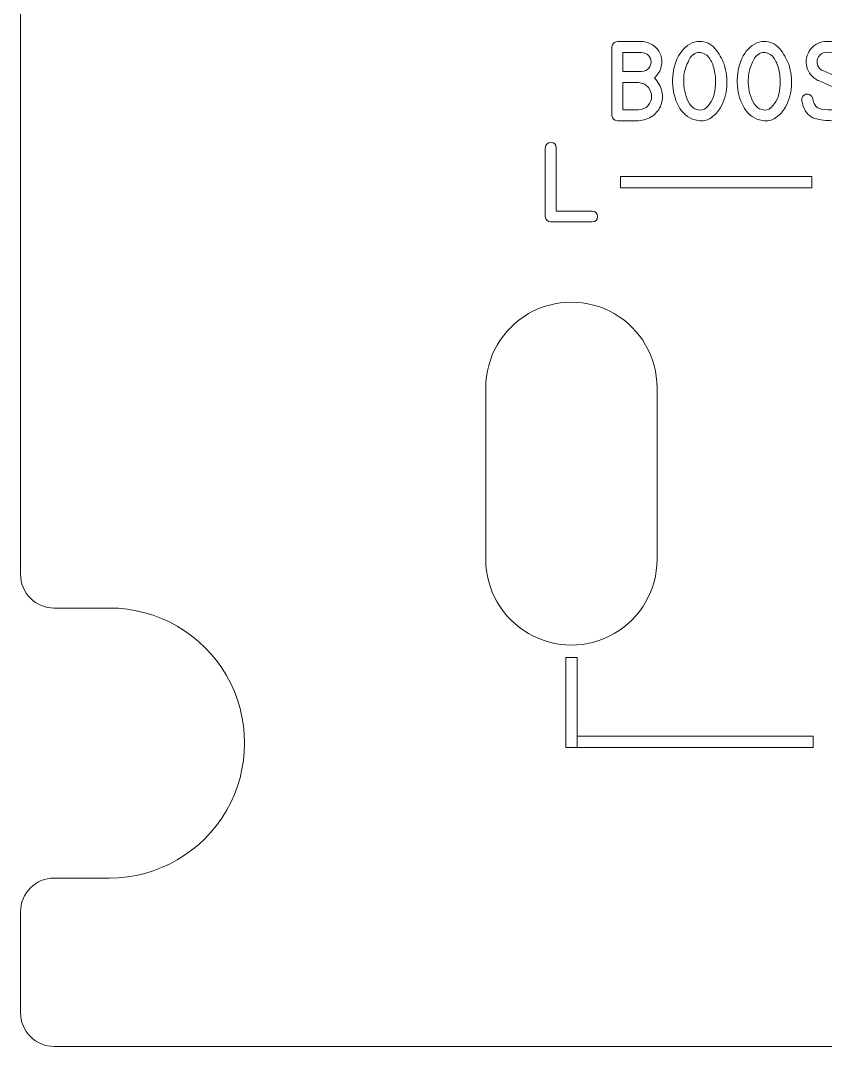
# Model space of a CAD drawing. Header units: millimetres. Extents: x -209 to 236, y -93 to 88.
# Drawn here: x -208.64 to -172.84, y -91.85 to -46.25 of the extents above; entities that cross this region are included whole.
import ezdxf

# ---------------------------------------------------------------- set-up
doc = ezdxf.new("R2010")
doc.units = ezdxf.units.MM
doc.header["$MEASUREMENT"] = 0
doc.layers.add('LED', color=7, linetype='Continuous')

msp = doc.modelspace()

# ---------------------------------------------------------------- linework, layer by layer
at = {"layer": 'LED', "color": 240, "lineweight": 9}
for points in [[(-184.3878, -78.5651), (-183.8878, -78.5651), (-183.8878, -74.5651), (-184.3878, -74.5651), (-184.3878, -78.5651)], [(-183.8878, -78.5651), (-173.3878, -78.5651), (-173.3878, -78.0651), (-183.8878, -78.0651), (-183.8878, -78.5651)]]:
    msp.add_lwpolyline(points, close=True, dxfattribs=at)
at = {"layer": 'LED', "color": 250, "lineweight": 9}
for points, knots in [([(-64.1878, 86.0226), (-64.188, 86.4206), (-64.3464, 86.8023), (-64.628, 87.0836), (-64.628, 87.0836), (-64.9097, 87.3649), (-65.2897, 87.5228), (-65.6878, 87.5226), (-65.6878, 87.5226), (-65.6878, 87.5226), (-207.1378, 87.5226), (-207.1378, 87.5226), (-207.1378, 87.5226), (-207.5358, 87.5223), (-207.9175, 87.3639), (-208.1988, 87.0823), (-208.1988, 87.0823), (-208.4801, 86.8006), (-208.638, 86.4206), (-208.6378, 86.0226), (-208.6378, 86.0226), (-208.6378, 86.0226), (-208.6378, 81.5351), (-208.6378, 81.5351), (-208.6378, 81.5351), (-208.6375, 81.137), (-208.4791, 80.7553), (-208.1975, 80.474), (-208.1975, 80.474), (-207.9158, 80.1927), (-207.5358, 80.0348), (-207.1378, 80.0351), (-207.1378, 80.0351), (-207.1378, 80.0351), (-204.6753, 80.0351), (-204.6753, 80.0351), (-204.6753, 80.0351), (-202.5317, 80.0351), (-200.5509, 78.8915), (-199.4791, 77.0351), (-199.4791, 77.0351), (-198.4073, 75.1787), (-198.4073, 72.8915), (-199.4791, 71.0351), (-199.4791, 71.0351), (-200.5509, 69.1787), (-202.5317, 68.0351), (-204.6753, 68.0351), (-204.6753, 68.0351), (-204.6753, 68.0351), (-207.1378, 68.0351), (-207.1378, 68.0351), (-207.1378, 68.0351), (-207.5358, 68.0348), (-207.9175, 67.8764), (-208.1988, 67.5948), (-208.1988, 67.5948), (-208.4801, 67.3131), (-208.638, 66.9331), (-208.6378, 66.5351), (-208.6378, 66.5351), (-208.6378, 66.5351), (-208.6378, 24.3851), (-208.6378, 24.3851), (-208.6378, 24.3851), (-208.6375, 23.987), (-208.4791, 23.6053), (-208.1975, 23.324), (-208.1975, 23.324), (-207.9158, 23.0427), (-207.5358, 22.8848), (-207.1378, 22.8851), (-207.1378, 22.8851), (-207.1378, 22.8851), (-204.6753, 22.8851), (-204.6753, 22.8851), (-204.6753, 22.8851), (-202.5317, 22.8851), (-200.5509, 21.7415), (-199.4791, 19.8851), (-199.4791, 19.8851), (-198.4073, 18.0287), (-198.4073, 15.7415), (-199.4791, 13.8851), (-199.4791, 13.8851), (-200.5509, 12.0287), (-202.5317, 10.8851), (-204.6753, 10.8851), (-204.6753, 10.8851), (-204.6753, 10.8851), (-207.1378, 10.8851), (-207.1378, 10.8851), (-207.1378, 10.8851), (-207.5358, 10.8848), (-207.9175, 10.7264), (-208.1988, 10.4448), (-208.1988, 10.4448), (-208.4801, 10.1631), (-208.638, 9.7831), (-208.6378, 9.3851), (-208.6378, 9.3851), (-208.6378, 9.3851), (-208.6378, -70.8649), (-208.6378, -70.8649), (-208.6378, -70.8649), (-208.6375, -71.263), (-208.4791, -71.6447), (-208.1975, -71.926), (-208.1975, -71.926), (-207.9158, -72.2073), (-207.5358, -72.3652), (-207.1378, -72.3649), (-207.1378, -72.3649), (-207.1378, -72.3649), (-204.6753, -72.3649), (-204.6753, -72.3649), (-204.6753, -72.3649), (-202.5317, -72.3649), (-200.5509, -73.5085), (-199.4791, -75.3649), (-199.4791, -75.3649), (-198.4073, -77.2213), (-198.4073, -79.5085), (-199.4791, -81.3649), (-199.4791, -81.3649), (-200.5509, -83.2213), (-202.5317, -84.3649), (-204.6753, -84.3649), (-204.6753, -84.3649), (-204.6753, -84.3649), (-207.1378, -84.3649), (-207.1378, -84.3649), (-207.1378, -84.3649), (-207.5358, -84.3652), (-207.9175, -84.5236), (-208.1988, -84.8052), (-208.1988, -84.8052), (-208.4801, -85.0869), (-208.638, -85.4669), (-208.6378, -85.8649), (-208.6378, -85.8649), (-208.6378, -85.8649), (-208.6378, -90.3524), (-208.6378, -90.3524), (-208.6378, -90.3524), (-208.6375, -90.7505), (-208.4791, -91.1322), (-208.1975, -91.4135), (-208.1975, -91.4135), (-207.9158, -91.6948), (-207.5358, -91.8527), (-207.1378, -91.8524), (-207.1378, -91.8524), (-207.1378, -91.8524), (-65.6878, -91.8524), (-65.6878, -91.8524), (-65.6878, -91.8524), (-65.2897, -91.8522), (-64.908, -91.6938), (-64.6267, -91.4121), (-64.6267, -91.4121), (-64.3454, -91.1305), (-64.1875, -90.7505), (-64.1878, -90.3524), (-64.1878, -90.3524), (-64.1878, -90.3524), (-64.1878, -85.8649), (-64.1878, -85.8649), (-64.1878, -85.8649), (-64.188, -85.4669), (-64.3464, -85.0852), (-64.628, -84.8039), (-64.628, -84.8039), (-64.9097, -84.5226), (-65.2897, -84.3647), (-65.6878, -84.3649), (-65.6878, -84.3649), (-65.6878, -84.3649), (-68.1503, -84.3649), (-68.1503, -84.3649), (-68.1503, -84.3649), (-69.7406, -84.3659), (-71.2661, -83.7352), (-72.3913, -82.6114), (-72.3913, -82.6114), (-73.5165, -81.4876), (-74.1493, -79.9552), (-74.1503, -78.3649), (-74.1503, -78.3649), (-74.1503, -78.3649), (-74.1503, 16.8851), (-74.1503, 16.8851), (-74.1503, 16.8851), (-74.1513, 18.4754), (-73.5205, 20.0009), (-72.3967, 21.1261), (-72.3967, 21.1261), (-71.2729, 22.2514), (-69.7406, 22.8841), (-68.1503, 22.8851), (-68.1503, 22.8851), (-68.1503, 22.8851), (-65.6878, 22.8851), (-65.6878, 22.8851), (-65.6878, 22.8851), (-65.2897, 22.8853), (-64.908, 23.0437), (-64.6267, 23.3254), (-64.6267, 23.3254), (-64.3454, 23.607), (-64.1875, 23.987), (-64.1878, 24.3851), (-64.1878, 24.3851), (-64.1878, 24.3851), (-64.1878, 66.5351), (-64.1878, 66.5351), (-64.1878, 66.5351), (-64.188, 66.9331), (-64.3464, 67.3148), (-64.628, 67.5961), (-64.628, 67.5961), (-64.9097, 67.8774), (-65.2897, 68.0353), (-65.6878, 68.0351), (-65.6878, 68.0351), (-65.6878, 68.0351), (-68.1503, 68.0351), (-68.1503, 68.0351), (-68.1503, 68.0351), (-70.2939, 68.0351), (-72.2746, 69.1787), (-73.3464, 71.0351), (-73.3464, 71.0351), (-74.4182, 72.8915), (-74.4182, 75.1787), (-73.3464, 77.0351), (-73.3464, 77.0351), (-72.2746, 78.8915), (-70.2939, 80.0351), (-68.1503, 80.0351), (-68.1503, 80.0351), (-68.1503, 80.0351), (-65.6878, 80.0351), (-65.6878, 80.0351), (-65.6878, 80.0351), (-65.2897, 80.0353), (-64.908, 80.1937), (-64.6267, 80.4754), (-64.6267, 80.4754), (-64.3454, 80.757), (-64.1875, 81.137), (-64.1878, 81.5351), (-64.1878, 81.5351), (-64.1878, 81.5351), (-64.1878, 86.0226), (-64.1878, 86.0226)], [0, 0, 0, 0, 0.0153846, 0.0153846, 0.0153846, 0.0153846, 0.0307692, 0.0307692, 0.0307692, 0.0307692, 0.0461538, 0.0461538, 0.0461538, 0.0461538, 0.0615385, 0.0615385, 0.0615385, 0.0615385, 0.0769231, 0.0769231, 0.0769231, 0.0769231, 0.0923077, 0.0923077, 0.0923077, 0.0923077, 0.1076923, 0.1076923, 0.1076923, 0.1076923, 0.1230769, 0.1230769, 0.1230769, 0.1230769, 0.1384615, 0.1384615, 0.1384615, 0.1384615, 0.1538462, 0.1538462, 0.1538462, 0.1538462, 0.1692308, 0.1692308, 0.1692308, 0.1692308, 0.1846154, 0.1846154, 0.1846154, 0.1846154, 0.2, 0.2, 0.2, 0.2, 0.2153846, 0.2153846, 0.2153846, 0.2153846, 0.2307692, 0.2307692, 0.2307692, 0.2307692, 0.2461538, 0.2461538, 0.2461538, 0.2461538, 0.2615385, 0.2615385, 0.2615385, 0.2615385, 0.2769231, 0.2769231, 0.2769231, 0.2769231, 0.2923077, 0.2923077, 0.2923077, 0.2923077, 0.3076923, 0.3076923, 0.3076923, 0.3076923, 0.3230769, 0.3230769, 0.3230769, 0.3230769, 0.3384615, 0.3384615, 0.3384615, 0.3384615, 0.3538462, 0.3538462, 0.3538462, 0.3538462, 0.3692308, 0.3692308, 0.3692308, 0.3692308, 0.3846154, 0.3846154, 0.3846154, 0.3846154, 0.4, 0.4, 0.4, 0.4, 0.4153846, 0.4153846, 0.4153846, 0.4153846, 0.4307692, 0.4307692, 0.4307692, 0.4307692, 0.4461538, 0.4461538, 0.4461538, 0.4461538, 0.4615385, 0.4615385, 0.4615385, 0.4615385, 0.4769231, 0.4769231, 0.4769231, 0.4769231, 0.4923077, 0.4923077, 0.4923077, 0.4923077, 0.5076923, 0.5076923, 0.5076923, 0.5076923, 0.5230769, 0.5230769, 0.5230769, 0.5230769, 0.5384615, 0.5384615, 0.5384615, 0.5384615, 0.5538462, 0.5538462, 0.5538462, 0.5538462, 0.5692308, 0.5692308, 0.5692308, 0.5692308, 0.5846154, 0.5846154, 0.5846154, 0.5846154, 0.6, 0.6, 0.6, 0.6, 0.6153846, 0.6153846, 0.6153846, 0.6153846, 0.6307692, 0.6307692, 0.6307692, 0.6307692, 0.6461538, 0.6461538, 0.6461538, 0.6461538, 0.6615385, 0.6615385, 0.6615385, 0.6615385, 0.6769231, 0.6769231, 0.6769231, 0.6769231, 0.6923077, 0.6923077, 0.6923077, 0.6923077, 0.7076923, 0.7076923, 0.7076923, 0.7076923, 0.7230769, 0.7230769, 0.7230769, 0.7230769, 0.7384615, 0.7384615, 0.7384615, 0.7384615, 0.7538462, 0.7538462, 0.7538462, 0.7538462, 0.7692308, 0.7692308, 0.7692308, 0.7692308, 0.7846154, 0.7846154, 0.7846154, 0.7846154, 0.8, 0.8, 0.8, 0.8, 0.8153846, 0.8153846, 0.8153846, 0.8153846, 0.8307692, 0.8307692, 0.8307692, 0.8307692, 0.8461538, 0.8461538, 0.8461538, 0.8461538, 0.8615385, 0.8615385, 0.8615385, 0.8615385, 0.8769231, 0.8769231, 0.8769231, 0.8769231, 0.8923077, 0.8923077, 0.8923077, 0.8923077, 0.9076923, 0.9076923, 0.9076923, 0.9076923, 0.9230769, 0.9230769, 0.9230769, 0.9230769, 0.9384615, 0.9384615, 0.9384615, 0.9384615, 0.9538462, 0.9538462, 0.9538462, 0.9538462, 0.9692308, 0.9692308, 0.9692308, 0.9692308, 1, 1, 1, 1]), ([(-187.9478, -62.5809), (-187.9478, -61.2197), (-187.2216, -59.962), (-186.0428, -59.2814), (-186.0428, -59.2814), (-184.8639, -58.6008), (-183.4116, -58.6008), (-182.2328, -59.2814), (-182.2328, -59.2814), (-181.0539, -59.962), (-180.3278, -61.2197), (-180.3278, -62.5809), (-180.3278, -62.5809), (-180.3278, -62.5809), (-180.3278, -70.2009), (-180.3278, -70.2009), (-180.3278, -70.2009), (-180.3278, -71.5621), (-181.0539, -72.8199), (-182.2328, -73.5005), (-182.2328, -73.5005), (-183.4116, -74.1811), (-184.8639, -74.1811), (-186.0428, -73.5005), (-186.0428, -73.5005), (-187.2216, -72.8199), (-187.9478, -71.5621), (-187.9478, -70.2009), (-187.9478, -70.2009), (-187.9478, -70.2009), (-187.9478, -62.5809), (-187.9478, -62.5809)], [0, 0, 0, 0, 0.1111111, 0.1111111, 0.1111111, 0.1111111, 0.2222222, 0.2222222, 0.2222222, 0.2222222, 0.3333333, 0.3333333, 0.3333333, 0.3333333, 0.4444444, 0.4444444, 0.4444444, 0.4444444, 0.5555556, 0.5555556, 0.5555556, 0.5555556, 0.6666667, 0.6666667, 0.6666667, 0.6666667, 0.7777778, 0.7777778, 0.7777778, 0.7777778, 1, 1, 1, 1])]:
    msp.add_open_spline(points, degree=3, knots=knots, dxfattribs=at)
at = {"layer": 'LED', "color": 240, "lineweight": 9}
for points, knots in [([(-181.023, -47.183), (-180.8049, -47.2012), (-180.6215, -47.2677), (-180.4727, -47.3811), (-180.4727, -47.3811), (-180.324, -47.4946), (-180.2205, -47.6316), (-180.1634, -47.7921), (-180.1634, -47.7921), (-180.1058, -47.952), (-180.0982, -48.1225), (-180.1399, -48.3036), (-180.1399, -48.3036), (-180.1817, -48.4841), (-180.2834, -48.6505), (-180.4439, -48.8022), (-180.4439, -48.8022), (-180.2669, -48.988), (-180.157, -49.1891), (-180.1135, -49.4049), (-180.1135, -49.4049), (-180.07, -49.6206), (-180.0835, -49.8229), (-180.154, -50.0105), (-180.154, -50.0105), (-180.2246, -50.198), (-180.3469, -50.3573), (-180.5215, -50.4885), (-180.5215, -50.4885), (-180.6961, -50.6196), (-180.9125, -50.6936), (-181.1712, -50.7107), (-181.1712, -50.7107), (-181.1712, -50.7107), (-181.1759, -50.7107), (-181.1759, -50.7107), (-181.1759, -50.7107), (-181.1759, -50.7107), (-182.0925, -50.7107), (-182.0925, -50.7107), (-182.0925, -50.7107), (-182.2336, -50.6913), (-182.3153, -50.6113), (-182.3371, -50.4714), (-182.3371, -50.4714), (-182.3371, -50.4714), (-182.3371, -47.4276), (-182.3371, -47.4276), (-182.3371, -47.4276), (-182.3177, -47.2853), (-182.236, -47.2036), (-182.0925, -47.183), (-182.0925, -47.183), (-182.0925, -47.183), (-181.023, -47.183), (-181.023, -47.183)], [0, 0, 0, 0, 0.0666667, 0.0666667, 0.0666667, 0.0666667, 0.1333333, 0.1333333, 0.1333333, 0.1333333, 0.2, 0.2, 0.2, 0.2, 0.2666667, 0.2666667, 0.2666667, 0.2666667, 0.3333333, 0.3333333, 0.3333333, 0.3333333, 0.4, 0.4, 0.4, 0.4, 0.4666667, 0.4666667, 0.4666667, 0.4666667, 0.5333333, 0.5333333, 0.5333333, 0.5333333, 0.6, 0.6, 0.6, 0.6, 0.6666667, 0.6666667, 0.6666667, 0.6666667, 0.7333333, 0.7333333, 0.7333333, 0.7333333, 0.8, 0.8, 0.8, 0.8, 0.8666667, 0.8666667, 0.8666667, 0.8666667, 1, 1, 1, 1]), ([(-177.3466, -48.1978), (-177.2413, -48.5159), (-177.2013, -48.8457), (-177.2272, -49.1879), (-177.2272, -49.1879), (-177.2531, -49.5301), (-177.3471, -49.8423), (-177.5088, -50.1251), (-177.5088, -50.1251), (-177.6111, -50.3009), (-177.7505, -50.4502), (-177.9275, -50.5731), (-177.9275, -50.5731), (-178.1044, -50.696), (-178.2996, -50.7389), (-178.5131, -50.7019), (-178.5131, -50.7019), (-178.8611, -50.6413), (-179.1275, -50.4596), (-179.3121, -50.158), (-179.3121, -50.158), (-179.4973, -49.8558), (-179.6031, -49.5195), (-179.6302, -49.1491), (-179.6302, -49.1491), (-179.6572, -48.7787), (-179.6072, -48.4183), (-179.4802, -48.0667), (-179.4802, -48.0667), (-179.3532, -47.7151), (-179.151, -47.4599), (-178.8729, -47.3), (-178.8729, -47.3), (-178.7376, -47.2218), (-178.5954, -47.183), (-178.4478, -47.183), (-178.4478, -47.183), (-178.165, -47.183), (-177.9345, -47.2894), (-177.7552, -47.5023), (-177.7552, -47.5023), (-177.5759, -47.7157), (-177.44, -47.9473), (-177.3466, -48.1978)], [0, 0, 0, 0, 0.0833333, 0.0833333, 0.0833333, 0.0833333, 0.1666667, 0.1666667, 0.1666667, 0.1666667, 0.25, 0.25, 0.25, 0.25, 0.3333333, 0.3333333, 0.3333333, 0.3333333, 0.4166667, 0.4166667, 0.4166667, 0.4166667, 0.5, 0.5, 0.5, 0.5, 0.5833333, 0.5833333, 0.5833333, 0.5833333, 0.6666667, 0.6666667, 0.6666667, 0.6666667, 0.75, 0.75, 0.75, 0.75, 0.8333333, 0.8333333, 0.8333333, 0.8333333, 1, 1, 1, 1]), ([(-174.4733, -48.1978), (-174.368, -48.5159), (-174.328, -48.8457), (-174.3539, -49.1879), (-174.3539, -49.1879), (-174.3798, -49.5301), (-174.4738, -49.8423), (-174.6355, -50.1251), (-174.6355, -50.1251), (-174.7378, -50.3009), (-174.8772, -50.4502), (-175.0542, -50.5731), (-175.0542, -50.5731), (-175.2311, -50.696), (-175.4263, -50.7389), (-175.6398, -50.7019), (-175.6398, -50.7019), (-175.9878, -50.6413), (-176.2542, -50.4596), (-176.4388, -50.158), (-176.4388, -50.158), (-176.624, -49.8558), (-176.7298, -49.5195), (-176.7569, -49.1491), (-176.7569, -49.1491), (-176.7839, -48.7787), (-176.7339, -48.4183), (-176.6069, -48.0667), (-176.6069, -48.0667), (-176.4799, -47.7151), (-176.2777, -47.4599), (-175.9996, -47.3), (-175.9996, -47.3), (-175.8643, -47.2218), (-175.7221, -47.183), (-175.5745, -47.183), (-175.5745, -47.183), (-175.2917, -47.183), (-175.0612, -47.2894), (-174.8819, -47.5023), (-174.8819, -47.5023), (-174.7026, -47.7157), (-174.5667, -47.9473), (-174.4733, -48.1978)], [0, 0, 0, 0, 0.0833333, 0.0833333, 0.0833333, 0.0833333, 0.1666667, 0.1666667, 0.1666667, 0.1666667, 0.25, 0.25, 0.25, 0.25, 0.3333333, 0.3333333, 0.3333333, 0.3333333, 0.4166667, 0.4166667, 0.4166667, 0.4166667, 0.5, 0.5, 0.5, 0.5, 0.5833333, 0.5833333, 0.5833333, 0.5833333, 0.6666667, 0.6666667, 0.6666667, 0.6666667, 0.75, 0.75, 0.75, 0.75, 0.8333333, 0.8333333, 0.8333333, 0.8333333, 1, 1, 1, 1]), ([(-172.1585, -48.8334), (-172.1585, -48.8334), (-172.1309, -48.8451), (-172.1309, -48.8451), (-172.1309, -48.8451), (-172.1309, -48.8451), (-172.0997, -48.8604), (-172.0997, -48.8604), (-172.0997, -48.8604), (-172.0997, -48.8604), (-172.0721, -48.8763), (-172.0721, -48.8763), (-172.0721, -48.8763), (-172.0644, -48.8822), (-172.055, -48.8875), (-172.0456, -48.8928), (-172.0456, -48.8928), (-172.0356, -48.8975), (-172.0262, -48.9033), (-172.0168, -48.9086), (-172.0168, -48.9086), (-171.7899, -49.058), (-171.6488, -49.2649), (-171.5953, -49.5289), (-171.5953, -49.5289), (-171.5747, -49.6324), (-171.57, -49.7388), (-171.5811, -49.8476), (-171.5811, -49.8476), (-171.6, -50.004), (-171.6546, -50.148), (-171.7458, -50.2809), (-171.7458, -50.2809), (-171.8369, -50.4138), (-171.9516, -50.5161), (-172.0891, -50.5884), (-172.0891, -50.5884), (-172.2373, -50.6666), (-172.3908, -50.7054), (-172.5495, -50.7054), (-172.5495, -50.7054), (-172.8158, -50.7054), (-173.0698, -50.6713), (-173.3127, -50.6031), (-173.3127, -50.6031), (-173.5549, -50.5349), (-173.7277, -50.3521), (-173.8306, -50.0545), (-173.8306, -50.0545), (-173.8448, -50.0163), (-173.8547, -49.9775), (-173.8618, -49.9375), (-173.8618, -49.9375), (-173.8689, -49.897), (-173.8771, -49.857), (-173.8859, -49.8164), (-173.8859, -49.8164), (-173.903, -49.7341), (-173.883, -49.6612), (-173.8248, -49.5977), (-173.8248, -49.5977), (-173.7671, -49.5348), (-173.6948, -49.5107), (-173.609, -49.5254), (-173.609, -49.5254), (-173.5179, -49.5442), (-173.4549, -49.6001), (-173.4191, -49.6941), (-173.4191, -49.6941), (-173.4191, -49.6941), (-173.4138, -49.71), (-173.4138, -49.71), (-173.4138, -49.71), (-173.3591, -49.9593), (-173.2627, -50.1081), (-173.1257, -50.1563), (-173.1257, -50.1563), (-172.9881, -50.2045), (-172.7976, -50.2262), (-172.553, -50.2215), (-172.553, -50.2215), (-172.3278, -50.2215), (-172.1732, -50.1157), (-172.0891, -49.9046), (-172.0891, -49.9046), (-172.0527, -49.8105), (-172.0468, -49.7124), (-172.0721, -49.6106), (-172.0721, -49.6106), (-172.0974, -49.5095), (-172.1473, -49.4243), (-172.222, -49.3567), (-172.222, -49.3567), (-172.2555, -49.3278), (-172.299, -49.3014), (-172.3531, -49.2761), (-172.3531, -49.2761), (-172.3531, -49.2761), (-173.1504, -48.9263), (-173.1504, -48.9263), (-173.1504, -48.9263), (-173.1504, -48.9263), (-173.1763, -48.9122), (-173.1763, -48.9122), (-173.1763, -48.9122), (-173.4373, -48.7746), (-173.599, -48.5788), (-173.6619, -48.3248), (-173.6619, -48.3248), (-173.7389, -48.0308), (-173.6854, -47.7674), (-173.5008, -47.5334), (-173.5008, -47.5334), (-173.3168, -47.3), (-173.0745, -47.183), (-172.7753, -47.183), (-172.7753, -47.183), (-172.7753, -47.183), (-172.5854, -47.1883), (-172.5854, -47.1883), (-172.5854, -47.1883), (-172.5236, -47.1995), (-172.4637, -47.2106), (-172.4066, -47.2218), (-172.4066, -47.2218), (-172.349, -47.2324), (-172.2908, -47.2512), (-172.2326, -47.2777), (-172.2326, -47.2777), (-172.088, -47.3453), (-171.9768, -47.4388), (-171.8998, -47.5569), (-171.8998, -47.5569), (-171.8228, -47.6751), (-171.7534, -47.8033), (-171.6917, -47.9409), (-171.6917, -47.9409), (-171.6858, -47.9538), (-171.6805, -47.9685), (-171.6758, -47.9856), (-171.6758, -47.9856), (-171.6635, -48.042), (-171.6693, -48.0931), (-171.6934, -48.139), (-171.6934, -48.139), (-171.707, -48.1678), (-171.7217, -48.1896), (-171.7364, -48.2043), (-171.7364, -48.2043), (-171.7511, -48.2196), (-171.7634, -48.2296), (-171.7722, -48.2354), (-171.7722, -48.2354), (-171.8322, -48.2778), (-171.8975, -48.2907), (-171.9686, -48.2731), (-171.9686, -48.2731), (-172.0403, -48.2572), (-172.0944, -48.2113), (-172.1326, -48.1355), (-172.1326, -48.1355), (-172.1626, -48.069), (-172.1944, -48.0008), (-172.2279, -47.9315), (-172.2279, -47.9315), (-172.262, -47.8621), (-172.3096, -47.8045), (-172.3702, -47.758), (-172.3702, -47.758), (-172.3955, -47.7398), (-172.4201, -47.7263), (-172.4437, -47.718), (-172.4437, -47.718), (-172.4672, -47.7092), (-172.4931, -47.6998), (-172.5219, -47.6892), (-172.5219, -47.6892), (-172.5219, -47.6892), (-172.6336, -47.6704), (-172.6336, -47.6704), (-172.6336, -47.6704), (-172.6336, -47.6704), (-172.7923, -47.6651), (-172.7923, -47.6651), (-172.7923, -47.6651), (-172.9464, -47.6675), (-173.064, -47.7339), (-173.1451, -47.865), (-173.1451, -47.865), (-173.2004, -47.9491), (-173.2209, -48.0426), (-173.2074, -48.1461), (-173.2074, -48.1461), (-173.1915, -48.2731), (-173.1316, -48.3718), (-173.0281, -48.4424), (-173.0281, -48.4424), (-173.0234, -48.4453), (-173.0187, -48.4494), (-173.0128, -48.4536), (-173.0128, -48.4536), (-173.0069, -48.4571), (-173.0005, -48.4612), (-172.994, -48.4647), (-172.994, -48.4647), (-172.994, -48.4647), (-172.9746, -48.473), (-172.9746, -48.473), (-172.9746, -48.473), (-172.9746, -48.473), (-172.954, -48.4818), (-172.954, -48.4818), (-172.954, -48.4818), (-172.954, -48.4818), (-172.1585, -48.8334), (-172.1585, -48.8334)], [0, 0, 0, 0, 0.0181818, 0.0181818, 0.0181818, 0.0181818, 0.0363636, 0.0363636, 0.0363636, 0.0363636, 0.0545455, 0.0545455, 0.0545455, 0.0545455, 0.0727273, 0.0727273, 0.0727273, 0.0727273, 0.0909091, 0.0909091, 0.0909091, 0.0909091, 0.1090909, 0.1090909, 0.1090909, 0.1090909, 0.1272727, 0.1272727, 0.1272727, 0.1272727, 0.1454545, 0.1454545, 0.1454545, 0.1454545, 0.1636364, 0.1636364, 0.1636364, 0.1636364, 0.1818182, 0.1818182, 0.1818182, 0.1818182, 0.2, 0.2, 0.2, 0.2, 0.2181818, 0.2181818, 0.2181818, 0.2181818, 0.2363636, 0.2363636, 0.2363636, 0.2363636, 0.2545455, 0.2545455, 0.2545455, 0.2545455, 0.2727273, 0.2727273, 0.2727273, 0.2727273, 0.2909091, 0.2909091, 0.2909091, 0.2909091, 0.3090909, 0.3090909, 0.3090909, 0.3090909, 0.3272727, 0.3272727, 0.3272727, 0.3272727, 0.3454545, 0.3454545, 0.3454545, 0.3454545, 0.3636364, 0.3636364, 0.3636364, 0.3636364, 0.3818182, 0.3818182, 0.3818182, 0.3818182, 0.4, 0.4, 0.4, 0.4, 0.4181818, 0.4181818, 0.4181818, 0.4181818, 0.4363636, 0.4363636, 0.4363636, 0.4363636, 0.4545455, 0.4545455, 0.4545455, 0.4545455, 0.4727273, 0.4727273, 0.4727273, 0.4727273, 0.4909091, 0.4909091, 0.4909091, 0.4909091, 0.5090909, 0.5090909, 0.5090909, 0.5090909, 0.5272727, 0.5272727, 0.5272727, 0.5272727, 0.5454545, 0.5454545, 0.5454545, 0.5454545, 0.5636364, 0.5636364, 0.5636364, 0.5636364, 0.5818182, 0.5818182, 0.5818182, 0.5818182, 0.6, 0.6, 0.6, 0.6, 0.6181818, 0.6181818, 0.6181818, 0.6181818, 0.6363636, 0.6363636, 0.6363636, 0.6363636, 0.6545455, 0.6545455, 0.6545455, 0.6545455, 0.6727273, 0.6727273, 0.6727273, 0.6727273, 0.6909091, 0.6909091, 0.6909091, 0.6909091, 0.7090909, 0.7090909, 0.7090909, 0.7090909, 0.7272727, 0.7272727, 0.7272727, 0.7272727, 0.7454545, 0.7454545, 0.7454545, 0.7454545, 0.7636364, 0.7636364, 0.7636364, 0.7636364, 0.7818182, 0.7818182, 0.7818182, 0.7818182, 0.8, 0.8, 0.8, 0.8, 0.8181818, 0.8181818, 0.8181818, 0.8181818, 0.8363636, 0.8363636, 0.8363636, 0.8363636, 0.8545455, 0.8545455, 0.8545455, 0.8545455, 0.8727273, 0.8727273, 0.8727273, 0.8727273, 0.8909091, 0.8909091, 0.8909091, 0.8909091, 0.9090909, 0.9090909, 0.9090909, 0.9090909, 0.9272727, 0.9272727, 0.9272727, 0.9272727, 0.9454545, 0.9454545, 0.9454545, 0.9454545, 0.9636364, 0.9636364, 0.9636364, 0.9636364, 1, 1, 1, 1]), ([(-181.023, -47.6722), (-181.023, -47.6722), (-181.8497, -47.6722), (-181.8497, -47.6722), (-181.8497, -47.6722), (-181.8497, -47.6722), (-181.8497, -48.5212), (-181.8497, -48.5212), (-181.8497, -48.5212), (-181.8497, -48.5212), (-181.0177, -48.5212), (-181.0177, -48.5212), (-181.0177, -48.5212), (-180.8755, -48.5065), (-180.769, -48.4553), (-180.6997, -48.3671), (-180.6997, -48.3671), (-180.6303, -48.2795), (-180.5968, -48.1855), (-180.5979, -48.0849), (-180.5979, -48.0849), (-180.5997, -47.9844), (-180.6362, -47.8927), (-180.7079, -47.8092), (-180.7079, -47.8092), (-180.779, -47.7257), (-180.8837, -47.6804), (-181.023, -47.6722)], [0, 0, 0, 0, 0.125, 0.125, 0.125, 0.125, 0.25, 0.25, 0.25, 0.25, 0.375, 0.375, 0.375, 0.375, 0.5, 0.5, 0.5, 0.5, 0.625, 0.625, 0.625, 0.625, 0.75, 0.75, 0.75, 0.75, 1, 1, 1, 1]), ([(-178.4337, -47.6722), (-178.6448, -47.6722), (-178.8047, -47.7856), (-178.9134, -48.0132), (-178.9134, -48.0132), (-179.0222, -48.2407), (-179.0904, -48.4347), (-179.1192, -48.5953), (-179.1192, -48.5953), (-179.141, -48.7128), (-179.1492, -48.8545), (-179.1433, -49.0209), (-179.1433, -49.0209), (-179.1375, -49.1873), (-179.1133, -49.3519), (-179.071, -49.5142), (-179.071, -49.5142), (-179.0287, -49.6771), (-178.9646, -49.8235), (-178.8799, -49.9534), (-178.8799, -49.9534), (-178.7947, -50.0839), (-178.6836, -50.1704), (-178.546, -50.2127), (-178.546, -50.2127), (-178.3849, -50.2633), (-178.2461, -50.2315), (-178.1297, -50.1175), (-178.1297, -50.1175), (-178.0133, -50.0028), (-177.9251, -49.8817), (-177.8651, -49.7529), (-177.8651, -49.7529), (-177.8046, -49.6206), (-177.7628, -49.4478), (-177.7405, -49.2326), (-177.7405, -49.2326), (-177.7181, -49.018), (-177.7234, -48.8034), (-177.7558, -48.5894), (-177.7558, -48.5894), (-177.7887, -48.3754), (-177.8528, -48.1825), (-177.948, -48.0108), (-177.948, -48.0108), (-178.0433, -47.8392), (-178.1791, -47.7298), (-178.3543, -47.6828), (-178.3543, -47.6828), (-178.3772, -47.6757), (-178.4037, -47.6722), (-178.4337, -47.6722)], [0, 0, 0, 0, 0.0714286, 0.0714286, 0.0714286, 0.0714286, 0.1428571, 0.1428571, 0.1428571, 0.1428571, 0.2142857, 0.2142857, 0.2142857, 0.2142857, 0.2857143, 0.2857143, 0.2857143, 0.2857143, 0.3571429, 0.3571429, 0.3571429, 0.3571429, 0.4285714, 0.4285714, 0.4285714, 0.4285714, 0.5, 0.5, 0.5, 0.5, 0.5714286, 0.5714286, 0.5714286, 0.5714286, 0.6428571, 0.6428571, 0.6428571, 0.6428571, 0.7142857, 0.7142857, 0.7142857, 0.7142857, 0.7857143, 0.7857143, 0.7857143, 0.7857143, 0.8571429, 0.8571429, 0.8571429, 0.8571429, 1, 1, 1, 1]), ([(-175.5604, -47.6722), (-175.7715, -47.6722), (-175.9314, -47.7856), (-176.0401, -48.0132), (-176.0401, -48.0132), (-176.1489, -48.2407), (-176.2171, -48.4347), (-176.2459, -48.5953), (-176.2459, -48.5953), (-176.2677, -48.7128), (-176.2759, -48.8545), (-176.27, -49.0209), (-176.27, -49.0209), (-176.2642, -49.1873), (-176.24, -49.3519), (-176.1977, -49.5142), (-176.1977, -49.5142), (-176.1554, -49.6771), (-176.0913, -49.8235), (-176.0066, -49.9534), (-176.0066, -49.9534), (-175.9214, -50.0839), (-175.8103, -50.1704), (-175.6727, -50.2127), (-175.6727, -50.2127), (-175.5116, -50.2633), (-175.3728, -50.2315), (-175.2564, -50.1175), (-175.2564, -50.1175), (-175.14, -50.0028), (-175.0518, -49.8817), (-174.9918, -49.7529), (-174.9918, -49.7529), (-174.9313, -49.6206), (-174.8895, -49.4478), (-174.8672, -49.2326), (-174.8672, -49.2326), (-174.8448, -49.018), (-174.8501, -48.8034), (-174.8825, -48.5894), (-174.8825, -48.5894), (-174.9154, -48.3754), (-174.9795, -48.1825), (-175.0747, -48.0108), (-175.0747, -48.0108), (-175.17, -47.8392), (-175.3058, -47.7298), (-175.481, -47.6828), (-175.481, -47.6828), (-175.5039, -47.6757), (-175.5304, -47.6722), (-175.5604, -47.6722)], [0, 0, 0, 0, 0.0714286, 0.0714286, 0.0714286, 0.0714286, 0.1428571, 0.1428571, 0.1428571, 0.1428571, 0.2142857, 0.2142857, 0.2142857, 0.2142857, 0.2857143, 0.2857143, 0.2857143, 0.2857143, 0.3571429, 0.3571429, 0.3571429, 0.3571429, 0.4285714, 0.4285714, 0.4285714, 0.4285714, 0.5, 0.5, 0.5, 0.5, 0.5714286, 0.5714286, 0.5714286, 0.5714286, 0.6428571, 0.6428571, 0.6428571, 0.6428571, 0.7142857, 0.7142857, 0.7142857, 0.7142857, 0.7857143, 0.7857143, 0.7857143, 0.7857143, 0.8571429, 0.8571429, 0.8571429, 0.8571429, 1, 1, 1, 1]), ([(-181.1759, -50.2233), (-180.9807, -50.2151), (-180.8319, -50.1521), (-180.7302, -50.034), (-180.7302, -50.034), (-180.6279, -49.9152), (-180.5744, -49.7841), (-180.5709, -49.64), (-180.5709, -49.64), (-180.5668, -49.496), (-180.6126, -49.3608), (-180.7091, -49.2344), (-180.7091, -49.2344), (-180.8061, -49.1079), (-180.9542, -49.0315), (-181.1553, -49.0056), (-181.1553, -49.0056), (-181.1553, -49.0056), (-181.8497, -49.0056), (-181.8497, -49.0056), (-181.8497, -49.0056), (-181.8497, -49.0056), (-181.8497, -50.2233), (-181.8497, -50.2233), (-181.8497, -50.2233), (-181.8497, -50.2233), (-181.1759, -50.2233), (-181.1759, -50.2233)], [0, 0, 0, 0, 0.125, 0.125, 0.125, 0.125, 0.25, 0.25, 0.25, 0.25, 0.375, 0.375, 0.375, 0.375, 0.5, 0.5, 0.5, 0.5, 0.625, 0.625, 0.625, 0.625, 0.75, 0.75, 0.75, 0.75, 1, 1, 1, 1]), ([(-185.053, -55.2025), (-185.1941, -55.1931), (-185.2758, -55.1137), (-185.2976, -54.9632), (-185.2976, -54.9632), (-185.2976, -54.9632), (-185.2976, -51.9176), (-185.2976, -51.9176), (-185.2976, -51.9176), (-185.2735, -51.7524), (-185.1894, -51.6712), (-185.046, -51.6736), (-185.046, -51.6736), (-184.9025, -51.6765), (-184.8243, -51.7583), (-184.812, -51.9176), (-184.812, -51.9176), (-184.812, -51.9176), (-184.812, -54.7215), (-184.812, -54.7215), (-184.812, -54.7215), (-184.812, -54.7215), (-183.2221, -54.7203), (-183.2221, -54.7203), (-183.2221, -54.7203), (-183.0587, -54.7386), (-182.9781, -54.8209), (-182.9799, -54.9673), (-182.9799, -54.9673), (-182.9817, -55.1137), (-183.0628, -55.1919), (-183.2239, -55.2025), (-183.2239, -55.2025), (-183.2239, -55.2025), (-185.053, -55.2025), (-185.053, -55.2025)], [0, 0, 0, 0, 0.1, 0.1, 0.1, 0.1, 0.2, 0.2, 0.2, 0.2, 0.3, 0.3, 0.3, 0.3, 0.4, 0.4, 0.4, 0.4, 0.5, 0.5, 0.5, 0.5, 0.6, 0.6, 0.6, 0.6, 0.7, 0.7, 0.7, 0.7, 0.8, 0.8, 0.8, 0.8, 1, 1, 1, 1]), ([(-173.4483, -53.6868), (-173.4483, -53.6868), (-181.9483, -53.6868), (-181.9483, -53.6868), (-181.9483, -53.6868), (-181.9483, -53.6868), (-181.9483, -53.1868), (-181.9483, -53.1868), (-181.9483, -53.1868), (-181.9483, -53.1868), (-173.4483, -53.1868), (-173.4483, -53.1868), (-173.4483, -53.1868), (-173.4483, -53.1868), (-173.4483, -53.6868), (-173.4483, -53.6868)], [0, 0, 0, 0, 0.2, 0.2, 0.2, 0.2, 0.4, 0.4, 0.4, 0.4, 0.6, 0.6, 0.6, 0.6, 1, 1, 1, 1])]:
    msp.add_open_spline(points, degree=3, knots=knots, dxfattribs=at)

doc.saveas('drawing.dxf')
